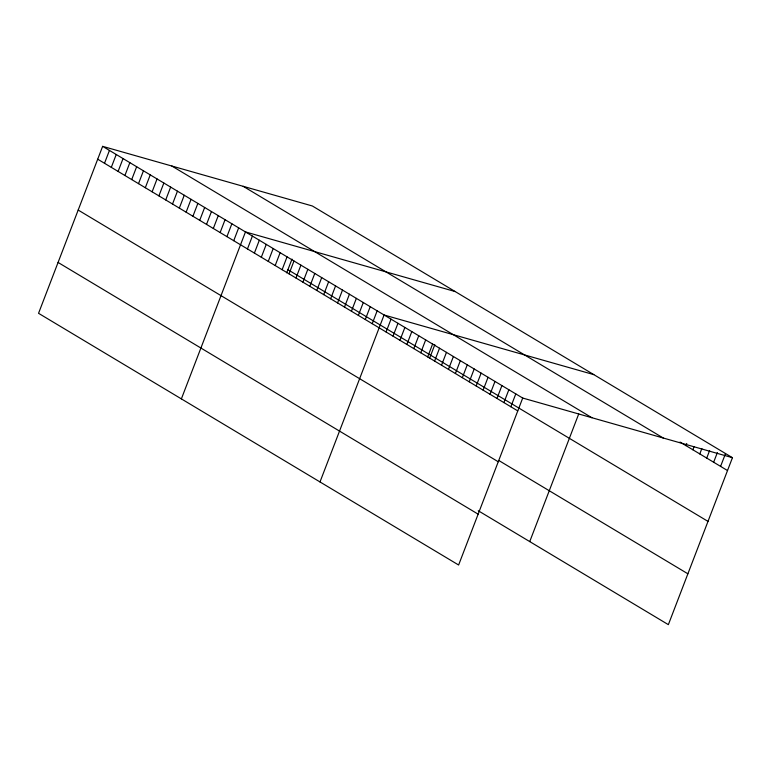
<?xml version="1.0" encoding="UTF-8"?>
<svg xmlns="http://www.w3.org/2000/svg" width="771" height="771" viewBox="0 0 771 771"><rect width="100%" height="100%" fill="white"/><g stroke="black" fill="none" stroke-linecap="round" stroke-linejoin="round"><path stroke-width="1.16" d="M102.639 146.345L38.55 313.305L458.62 565.008L522.709 398.048L102.639 146.345L312.38 205.992L732.45 457.695L668.361 624.655L478.251 510.739M104.509 163.279L109.443 150.422M111.313 167.346L116.238 154.499M118.108 171.422L123.042 158.575M124.912 175.499L129.846 162.652M131.716 179.576L136.65 166.729M138.51 183.652L143.445 170.805M145.314 187.729L150.249 174.872M152.118 191.806L157.053 178.949M158.913 195.873L163.847 183.026M165.717 199.949L170.651 187.102M172.521 204.026L177.455 191.179M179.325 208.103L184.25 195.256M186.119 212.179L191.054 199.323M192.923 216.256L197.858 203.399M199.728 220.323L204.652 207.476M206.522 224.4L211.456 211.553M213.326 228.476L218.26 215.629M220.13 232.553L225.065 219.706M226.925 236.63L231.859 223.783M233.729 240.706L238.663 227.85M181.378 398.886L245.467 231.926L455.208 291.563M247.462 248.927L252.396 236.08M254.391 253.081L259.326 240.234M261.321 257.235L266.255 244.388M268.26 261.388L273.185 248.541M275.189 265.542L280.124 252.695M282.119 269.696L287.053 256.849M286.716 272.838L291.997 259.095M289.048 273.85L293.982 261.003M295.977 278.003L300.912 265.157M302.907 282.157L307.841 269.31M309.846 286.311L314.77 273.464M316.775 290.465L321.709 277.608M323.704 294.618L328.639 281.762M330.634 298.772L335.568 285.916M337.563 302.926L342.497 290.069M344.502 307.08L349.427 294.223M351.431 311.224L356.366 298.377M358.361 315.378L363.295 302.531M365.29 319.531L370.225 306.685M372.22 323.685L377.154 310.838M319.994 481.952L384.083 314.992L593.824 374.629M386.088 331.993L391.022 319.146M393.017 336.146L397.952 323.3M399.947 340.3L404.881 327.453M406.876 344.454L411.81 331.607M413.805 348.608L418.74 335.761M420.744 352.761L425.669 339.905M427.674 356.915L432.608 344.059M429.543 358.419L434.815 344.676M434.603 361.069L439.537 348.213M441.532 365.223L446.467 352.366M448.462 369.367L453.396 356.52M455.401 373.521L460.326 360.674M462.33 377.674L467.265 364.828M469.26 381.828L474.194 368.981M476.189 385.982L481.123 373.135M483.118 390.136L488.053 377.289M490.048 394.289L494.982 381.443M496.987 398.443L501.911 385.596M503.916 402.597L508.85 389.75M510.845 406.751L515.78 393.904M529.735 541.589L578.722 413.969M685.93 445.619L686.749 443.479M692.859 449.772L694.093 446.563M699.789 453.926L701.851 448.577M706.728 458.08L709.599 450.582M713.657 462.234L717.358 452.596M720.586 466.388L725.521 453.541M522.709 398.048L732.45 457.695M679.993 442.062L727.516 470.541M243.164 186.303L663.233 438.015M171.856 166.035L591.926 417.737M287.93 269.696L708 521.398M97.705 159.202L517.775 410.904M498.76 460.47L687.886 573.797M78.189 210.059L498.259 461.762M58.076 262.448L478.145 514.161"/></g></svg>
